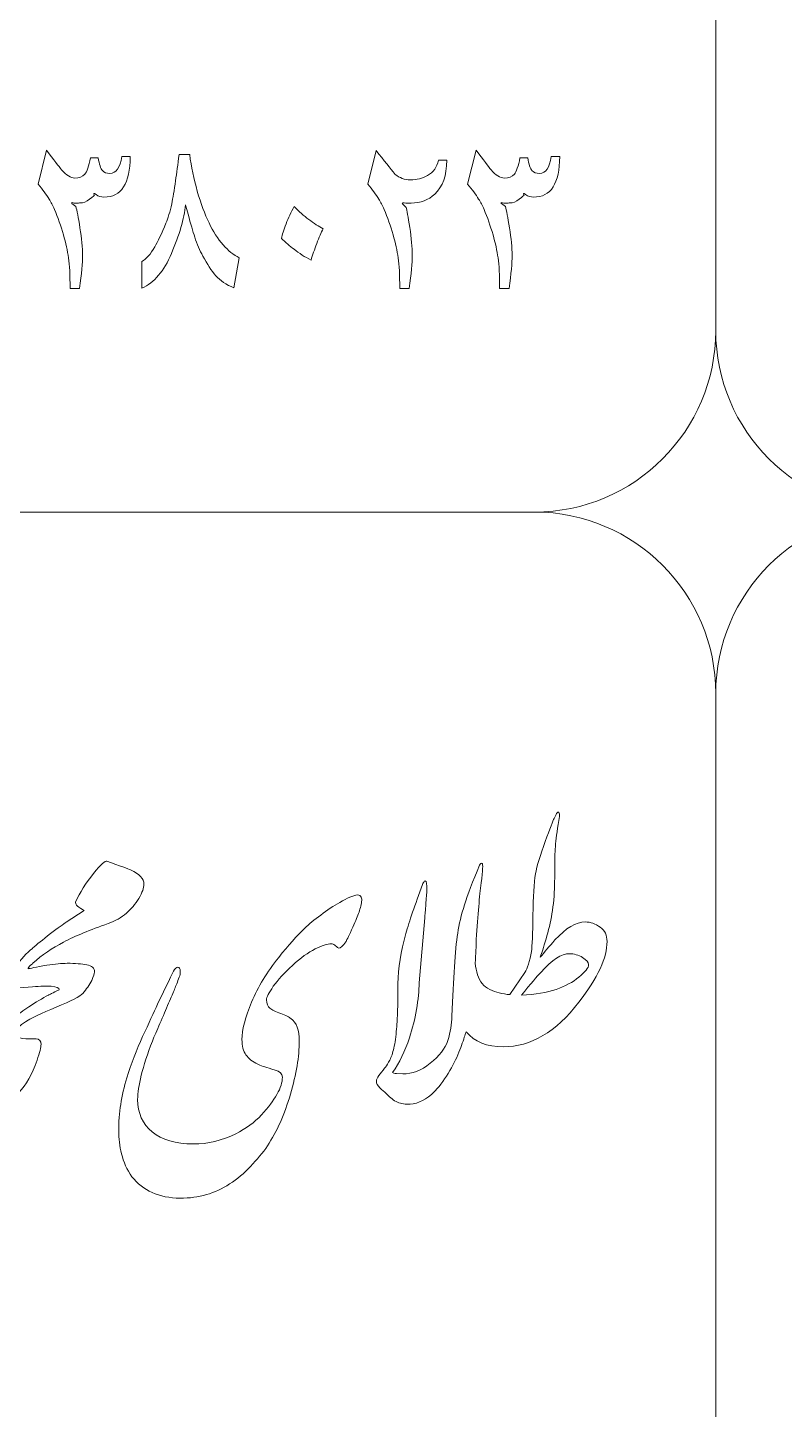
# Model space of a CAD drawing. Header units: millimetres. Extents: x 62 to 462, y 96 to 456.
# Drawn here: x 72.81 to 83.25, y 303.93 to 322.98 of the extents above; entities that cross this region are included whole.
import ezdxf

# ---------------------------------------------------------------- set-up
doc = ezdxf.new("R2010")
doc.units = ezdxf.units.MM
doc.header["$MEASUREMENT"] = 0
doc.layers.add('Layer 1', color=7, linetype='Continuous')

msp = doc.modelspace()

# ---------------------------------------------------------------- linework, layer by layer
at = {"layer": 'Layer 1', "color": 250, "lineweight": 18}
for points, knots in [([(64.8067, 336.3033), (64.8067, 336.3033), (79.8067, 336.3033), (79.8067, 336.3033), (81.1837, 336.3033), (82.3067, 335.1803), (82.3067, 333.8033), (82.3067, 333.8033), (82.3067, 318.8033), (82.3067, 318.8033), (82.3067, 317.4264), (81.1837, 316.3033), (79.8067, 316.3033), (79.8067, 316.3033), (64.8067, 316.3033), (64.8067, 316.3033), (63.4298, 316.3033), (62.3067, 317.4264), (62.3067, 318.8033), (62.3067, 318.8033), (62.3067, 333.8033), (62.3067, 333.8033), (62.3067, 335.1803), (63.4298, 336.3033), (64.8067, 336.3033)], [0, 0, 0, 0, 0.125, 0.125, 0.125, 0.25, 0.25, 0.25, 0.375, 0.375, 0.375, 0.5, 0.5, 0.5, 0.625, 0.625, 0.625, 0.75, 0.75, 0.75, 0.875, 0.875, 0.875, 1, 1, 1, 1]), ([(84.8067, 336.3033), (84.8067, 336.3033), (99.8067, 336.3033), (99.8067, 336.3033), (101.1837, 336.3033), (102.3067, 335.1803), (102.3067, 333.8033), (102.3067, 333.8033), (102.3067, 318.8033), (102.3067, 318.8033), (102.3067, 317.4264), (101.1837, 316.3033), (99.8067, 316.3033), (99.8067, 316.3033), (84.8067, 316.3033), (84.8067, 316.3033), (83.4298, 316.3033), (82.3067, 317.4264), (82.3067, 318.8033), (82.3067, 318.8033), (82.3067, 333.8033), (82.3067, 333.8033), (82.3067, 335.1803), (83.4298, 336.3033), (84.8067, 336.3033)], [0, 0, 0, 0, 0.125, 0.125, 0.125, 0.25, 0.25, 0.25, 0.375, 0.375, 0.375, 0.5, 0.5, 0.5, 0.625, 0.625, 0.625, 0.75, 0.75, 0.75, 0.875, 0.875, 0.875, 1, 1, 1, 1]), ([(64.8067, 316.3033), (64.8067, 316.3033), (79.8067, 316.3033), (79.8067, 316.3033), (81.1837, 316.3033), (82.3067, 315.1803), (82.3067, 313.8033), (82.3067, 313.8033), (82.3067, 298.8033), (82.3067, 298.8033), (82.3067, 297.4264), (81.1837, 296.3033), (79.8067, 296.3033), (79.8067, 296.3033), (64.8067, 296.3033), (64.8067, 296.3033), (63.4298, 296.3033), (62.3067, 297.4264), (62.3067, 298.8033), (62.3067, 298.8033), (62.3067, 313.8033), (62.3067, 313.8033), (62.3067, 315.1803), (63.4298, 316.3033), (64.8067, 316.3033)], [0, 0, 0, 0, 0.125, 0.125, 0.125, 0.25, 0.25, 0.25, 0.375, 0.375, 0.375, 0.5, 0.5, 0.5, 0.625, 0.625, 0.625, 0.75, 0.75, 0.75, 0.875, 0.875, 0.875, 1, 1, 1, 1]), ([(84.8067, 316.3033), (84.8067, 316.3033), (99.8067, 316.3033), (99.8067, 316.3033), (101.1837, 316.3033), (102.3067, 315.1803), (102.3067, 313.8033), (102.3067, 313.8033), (102.3067, 298.8033), (102.3067, 298.8033), (102.3067, 297.4264), (101.1837, 296.3033), (99.8067, 296.3033), (99.8067, 296.3033), (84.8067, 296.3033), (84.8067, 296.3033), (83.4298, 296.3033), (82.3067, 297.4264), (82.3067, 298.8033), (82.3067, 298.8033), (82.3067, 313.8033), (82.3067, 313.8033), (82.3067, 315.1803), (83.4298, 316.3033), (84.8067, 316.3033)], [0, 0, 0, 0, 0.125, 0.125, 0.125, 0.25, 0.25, 0.25, 0.375, 0.375, 0.375, 0.5, 0.5, 0.5, 0.625, 0.625, 0.625, 0.75, 0.75, 0.75, 0.875, 0.875, 0.875, 1, 1, 1, 1]), ([(78.9892, 310.0833), (78.9943, 310.0275), (79.0045, 309.9738), (79.0195, 309.9216), (79.0501, 309.8275), (79.1065, 309.7593), (79.1889, 309.7193), (79.2712, 309.6793), (79.3641, 309.6558), (79.4676, 309.6487), (79.4676, 309.6487), (79.6745, 309.9521), (79.6745, 309.9521), (79.7086, 310.0098), (79.7392, 310.1074), (79.7639, 310.2449), (79.7756, 310.3202), (79.7827, 310.4872), (79.7851, 310.7424), (79.7874, 310.9987), (79.798, 311.1892), (79.8192, 311.3127), (79.8427, 311.4279), (79.8874, 311.5761), (79.9532, 311.7584), (80.0202, 311.9418), (80.0614, 312.0476), (80.0755, 312.0759), (80.0908, 312.1041), (80.1026, 312.1276), (80.112, 312.1464), (80.1237, 312.1652), (80.1343, 312.1687), (80.1425, 312.1582), (80.1519, 312.1476), (80.1543, 312.1299), (80.1496, 312.1041), (80.1249, 311.95), (80.1073, 311.8254), (80.0979, 311.7278), (80.0896, 311.6302), (80.0849, 311.5373), (80.0861, 311.4491), (80.0873, 311.3609), (80.0861, 311.2468), (80.0814, 311.1069), (80.0767, 310.967), (80.0626, 310.8376), (80.0391, 310.72), (80.0167, 310.6012), (79.9885, 310.4872), (79.9532, 310.3755), (79.9191, 310.2649), (79.8956, 310.1944), (79.885, 310.1638), (79.9403, 310.2332), (80.0073, 310.312), (80.0884, 310.4025), (80.2413, 310.5683), (80.3812, 310.6506), (80.5047, 310.6506), (80.58, 310.6506), (80.6494, 310.6259), (80.7117, 310.5777), (80.7752, 310.5319), (80.8081, 310.4672), (80.8081, 310.3813), (80.8081, 310.1603), (80.6776, 309.8816), (80.4189, 309.5429), (80.1014, 309.1337), (79.7545, 308.9291), (79.3782, 308.9291), (79.1515, 308.9291), (78.9798, 308.9978), (78.8622, 309.1361), (78.8537, 309.1085), (78.8454, 309.0834), (78.8372, 309.0608), (78.8172, 308.9926), (78.7878, 308.9115), (78.749, 308.8186), (78.7114, 308.7257), (78.6585, 308.6269), (78.5915, 308.5234), (78.5233, 308.4199), (78.4551, 308.3364), (78.3857, 308.2718), (78.2787, 308.1789), (78.1646, 308.1342), (78.0447, 308.1365), (77.9835, 308.1389), (77.9271, 308.1553), (77.8765, 308.1859), (77.8283, 308.2177), (77.7836, 308.2576), (77.7425, 308.3035), (77.7048, 308.3329), (77.6825, 308.3529), (77.6731, 308.3611), (77.6413, 308.3917), (77.6249, 308.4223), (77.6249, 308.454), (77.6249, 308.4775), (77.6366, 308.5046), (77.659, 308.534), (77.6825, 308.5634), (77.7083, 308.5975), (77.7389, 308.6339), (77.7519, 308.6516), (77.7707, 308.6798), (77.793, 308.7163), (77.8165, 308.7527), (77.8365, 308.8021), (77.8542, 308.8632), (77.8706, 308.9232), (77.8859, 309.0032), (77.8965, 309.102), (77.9059, 309.2007), (77.9118, 309.2866), (77.9141, 309.3571), (77.9141, 309.3571), (77.9212, 309.5712), (77.9212, 309.5712), (77.9235, 309.6441), (77.9235, 309.7217), (77.9212, 309.8016), (77.9259, 310.0133), (77.9623, 310.2426), (78.0317, 310.4907), (78.0799, 310.6589), (78.1564, 310.8847), (78.2622, 311.1692), (78.2693, 311.1881), (78.2763, 311.1998), (78.2834, 311.2069), (78.2893, 311.2139), (78.2951, 311.2174), (78.2998, 311.2174), (78.3163, 311.2151), (78.3234, 311.1716), (78.321, 311.0869), (78.3187, 311.0458), (78.314, 310.9787), (78.3069, 310.887), (78.2998, 310.7929), (78.2951, 310.733), (78.2928, 310.7083), (78.2928, 310.7083), (78.2175, 309.8122), (78.2175, 309.8122), (78.2128, 309.704), (78.1999, 309.5817), (78.1799, 309.443), (78.1564, 309.3101), (78.1235, 309.1807), (78.0799, 309.0537), (78.02, 308.868), (77.9424, 308.708), (77.8483, 308.5751), (77.853, 308.5657), (77.8718, 308.561), (77.9036, 308.561), (77.9036, 308.561), (77.9906, 308.5575), (77.9906, 308.5575), (78.1164, 308.5528), (78.2422, 308.601), (78.3692, 308.701), (78.495, 308.8009), (78.5762, 308.9068), (78.6103, 309.0173), (78.6444, 309.129), (78.6632, 309.2407), (78.6656, 309.3536), (78.6808, 309.6135), (78.6938, 309.8393), (78.7032, 310.0309), (78.7126, 310.2226), (78.7267, 310.3778), (78.7467, 310.4978), (78.7655, 310.6166), (78.7973, 310.7471), (78.8408, 310.887), (78.8843, 311.0269), (78.9537, 311.208), (79.0477, 311.4315), (79.0618, 311.4538), (79.0736, 311.4632), (79.0854, 311.4585), (79.0971, 311.4538), (79.0924, 311.3644), (79.0701, 311.1881), (79.0477, 311.0128), (79.0254, 310.753), (79.003, 310.4084), (79.0007, 310.3188), (78.9961, 310.2108), (78.9892, 310.0833)], [0, 0, 0, 0, 0.0151515, 0.0151515, 0.0151515, 0.030303, 0.030303, 0.030303, 0.0454545, 0.0454545, 0.0454545, 0.0606061, 0.0606061, 0.0606061, 0.0757576, 0.0757576, 0.0757576, 0.0909091, 0.0909091, 0.0909091, 0.1060606, 0.1060606, 0.1060606, 0.1212121, 0.1212121, 0.1212121, 0.1363636, 0.1363636, 0.1363636, 0.1515152, 0.1515152, 0.1515152, 0.1666667, 0.1666667, 0.1666667, 0.1818182, 0.1818182, 0.1818182, 0.1969697, 0.1969697, 0.1969697, 0.2121212, 0.2121212, 0.2121212, 0.2272727, 0.2272727, 0.2272727, 0.2424242, 0.2424242, 0.2424242, 0.2575758, 0.2575758, 0.2575758, 0.2727273, 0.2727273, 0.2727273, 0.2878788, 0.2878788, 0.2878788, 0.3030303, 0.3030303, 0.3030303, 0.3181818, 0.3181818, 0.3181818, 0.3333333, 0.3333333, 0.3333333, 0.3484848, 0.3484848, 0.3484848, 0.3636364, 0.3636364, 0.3636364, 0.3787879, 0.3787879, 0.3787879, 0.3939394, 0.3939394, 0.3939394, 0.4090909, 0.4090909, 0.4090909, 0.4242424, 0.4242424, 0.4242424, 0.4393939, 0.4393939, 0.4393939, 0.4545455, 0.4545455, 0.4545455, 0.469697, 0.469697, 0.469697, 0.4848485, 0.4848485, 0.4848485, 0.5, 0.5, 0.5, 0.5151515, 0.5151515, 0.5151515, 0.530303, 0.530303, 0.530303, 0.5454545, 0.5454545, 0.5454545, 0.5606061, 0.5606061, 0.5606061, 0.5757576, 0.5757576, 0.5757576, 0.5909091, 0.5909091, 0.5909091, 0.6060606, 0.6060606, 0.6060606, 0.6212121, 0.6212121, 0.6212121, 0.6363636, 0.6363636, 0.6363636, 0.6515152, 0.6515152, 0.6515152, 0.6666667, 0.6666667, 0.6666667, 0.6818182, 0.6818182, 0.6818182, 0.6969697, 0.6969697, 0.6969697, 0.7121212, 0.7121212, 0.7121212, 0.7272727, 0.7272727, 0.7272727, 0.7424242, 0.7424242, 0.7424242, 0.7575758, 0.7575758, 0.7575758, 0.7727273, 0.7727273, 0.7727273, 0.7878788, 0.7878788, 0.7878788, 0.8030303, 0.8030303, 0.8030303, 0.8181818, 0.8181818, 0.8181818, 0.8333333, 0.8333333, 0.8333333, 0.8484848, 0.8484848, 0.8484848, 0.8636364, 0.8636364, 0.8636364, 0.8787879, 0.8787879, 0.8787879, 0.8939394, 0.8939394, 0.8939394, 0.9090909, 0.9090909, 0.9090909, 0.9242424, 0.9242424, 0.9242424, 0.9393939, 0.9393939, 0.9393939, 0.9545455, 0.9545455, 0.9545455, 0.969697, 0.969697, 0.969697, 0.9848485, 0.9848485, 0.9848485, 1, 1, 1, 1]), ([(72.8812, 310.2896), (72.9388, 310.3379), (73.0211, 310.4037), (73.1293, 310.4896), (73.2351, 310.5695), (73.3069, 310.6224), (73.3468, 310.6471), (73.3468, 310.6471), (73.5938, 310.8094), (73.5938, 310.8094), (73.5879, 310.8141), (73.5632, 310.8294), (73.5221, 310.8541), (73.4903, 310.8706), (73.4738, 310.8929), (73.4738, 310.9235), (73.5338, 311.0563), (73.6161, 311.1881), (73.722, 311.3198), (73.8254, 311.4432), (73.8854, 311.4997), (73.9042, 311.4879), (74.09, 311.4244), (74.2006, 311.3833), (74.2347, 311.368), (74.357, 311.3103), (74.4181, 311.2445), (74.4181, 311.1716), (74.4181, 311.121), (74.3946, 311.0552), (74.3487, 310.9752), (74.2982, 310.8964), (74.2405, 310.8294), (74.177, 310.7718), (74.1053, 310.7118), (74.0218, 310.6636), (73.9254, 310.6271), (73.6749, 310.5425), (73.4703, 310.4578), (73.3104, 310.3731), (73.153, 310.291), (73.0115, 310.194), (72.8872, 310.0812), (72.8872, 310.0812), (72.8823, 310.0733), (72.8823, 310.0733), (72.8565, 310.058), (72.84, 310.0427), (72.8318, 310.0286), (72.8235, 310.0145), (72.82, 310.0074), (72.82, 310.0051), (72.84, 310.0098), (72.927, 310.0251), (73.0787, 310.0533), (73.1904, 310.0709), (73.2845, 310.0803), (73.3609, 310.0803), (73.4703, 310.0803), (73.5608, 310.0733), (73.629, 310.0603), (73.7008, 310.0462), (73.7361, 310.0133), (73.7361, 309.9604), (73.7361, 309.9392), (73.7231, 309.9004), (73.6984, 309.8428), (73.6655, 309.7828), (73.6243, 309.7228), (73.5738, 309.6641), (73.5397, 309.6241), (73.4174, 309.5617), (73.2069, 309.4747), (72.9976, 309.3865), (72.8682, 309.3277), (72.82, 309.2972), (72.7718, 309.2654), (72.7353, 309.2395), (72.7095, 309.2196), (72.6956, 309.2012), (72.6804, 309.1876), (72.664, 309.179), (72.6281, 309.1378), (72.6233, 309.105), (72.6507, 309.0808), (72.6777, 309.0549), (72.7236, 309.042), (72.7883, 309.0408), (72.8529, 309.0396), (72.9, 309.0396), (72.9294, 309.0396), (72.9752, 309.0349), (72.9988, 309.0079), (72.9988, 308.9597), (72.9988, 308.9256), (72.9799, 308.8527), (72.9435, 308.7433), (72.8788, 308.5505), (72.7953, 308.4023), (72.6918, 308.2988), (72.5837, 308.1906), (72.4661, 308.1365), (72.3367, 308.1365), (72.2156, 308.1365), (72.1203, 308.1977), (72.051, 308.3188), (71.9982, 308.4152), (71.9658, 308.5273), (71.955, 308.6547), (71.9082, 308.5842), (71.845, 308.4918), (71.7652, 308.3776), (71.717, 308.3176), (71.6758, 308.2753), (71.6405, 308.2506), (71.5947, 308.2177), (71.5488, 308.1918), (71.5018, 308.173), (71.4548, 308.153), (71.403, 308.1377), (71.3466, 308.1248), (71.2901, 308.1118), (71.2349, 308.0989), (71.1796, 308.0848), (71.1796, 308.0848), (70.9515, 308.0295), (70.9515, 308.0295), (70.8597, 308.0142), (70.8033, 308.0119), (70.7833, 308.0225), (70.7833, 308.0554), (70.8209, 308.0954), (70.8974, 308.1436), (70.9656, 308.1871), (71.0361, 308.2318), (71.1067, 308.2765), (71.1784, 308.3211), (71.249, 308.3647), (71.3207, 308.4082), (71.5018, 308.5352), (71.6382, 308.6539), (71.7276, 308.7633), (71.7958, 308.8491), (71.8499, 308.9232), (71.8887, 308.9879), (71.9145, 309.0243), (71.9522, 309.0878), (72.0027, 309.1772), (72.0027, 309.1772), (72.0361, 309.2455), (72.0361, 309.2455), (72.044, 309.2642), (72.0525, 309.2821), (72.0616, 309.2995), (72.0657, 309.3079), (72.0699, 309.3159), (72.0743, 309.3238), (72.0743, 309.3238), (72.1509, 309.4806), (72.1509, 309.4806), (72.185, 309.5512), (72.2191, 309.6088), (72.2509, 309.6523), (72.2802, 309.6958), (72.3085, 309.717), (72.3332, 309.7146), (72.3567, 309.7029), (72.3637, 309.6805), (72.3543, 309.6452), (72.3285, 309.57), (72.3132, 309.5206), (72.3061, 309.4971), (72.28, 309.4103), (72.263, 309.3417), (72.2554, 309.292), (72.267, 309.084), (72.301, 308.9713), (72.3579, 308.9526), (72.3826, 308.9785), (72.419, 309.0338), (72.4649, 309.1184), (72.4919, 309.169), (72.5131, 309.2031), (72.526, 309.2219), (72.5295, 309.2262), (72.5334, 309.2299), (72.5378, 309.233), (72.5585, 309.2585), (72.5841, 309.2855), (72.613, 309.3124), (72.6848, 309.3771), (72.7565, 309.4324), (72.8306, 309.4806), (72.9247, 309.5429), (73.0152, 309.597), (73.1022, 309.6429), (73.1093, 309.6476), (73.1587, 309.6723), (73.2504, 309.7158), (73.2504, 309.7381), (73.2139, 309.7546), (73.1399, 309.764), (73.0764, 309.7664), (72.9893, 309.764), (72.8823, 309.7569), (72.8823, 309.7569), (72.5237, 309.7287), (72.5237, 309.7287), (72.5072, 309.7287), (72.5025, 309.7428), (72.5096, 309.7699), (72.5237, 309.8299), (72.5684, 309.9169), (72.646, 310.0286), (72.7214, 310.14), (72.7991, 310.225), (72.8791, 310.2849), (72.8791, 310.2849), (72.8812, 310.2896), (72.8812, 310.2896)], [0, 0, 0, 0, 0.0136986, 0.0136986, 0.0136986, 0.0273973, 0.0273973, 0.0273973, 0.0410959, 0.0410959, 0.0410959, 0.0547945, 0.0547945, 0.0547945, 0.0684932, 0.0684932, 0.0684932, 0.0821918, 0.0821918, 0.0821918, 0.0958904, 0.0958904, 0.0958904, 0.109589, 0.109589, 0.109589, 0.1232877, 0.1232877, 0.1232877, 0.1369863, 0.1369863, 0.1369863, 0.1506849, 0.1506849, 0.1506849, 0.1643836, 0.1643836, 0.1643836, 0.1780822, 0.1780822, 0.1780822, 0.1917808, 0.1917808, 0.1917808, 0.2054795, 0.2054795, 0.2054795, 0.2191781, 0.2191781, 0.2191781, 0.2328767, 0.2328767, 0.2328767, 0.2465753, 0.2465753, 0.2465753, 0.260274, 0.260274, 0.260274, 0.2739726, 0.2739726, 0.2739726, 0.2876712, 0.2876712, 0.2876712, 0.3013699, 0.3013699, 0.3013699, 0.3150685, 0.3150685, 0.3150685, 0.3287671, 0.3287671, 0.3287671, 0.3424658, 0.3424658, 0.3424658, 0.3561644, 0.3561644, 0.3561644, 0.369863, 0.369863, 0.369863, 0.3835616, 0.3835616, 0.3835616, 0.3972603, 0.3972603, 0.3972603, 0.4109589, 0.4109589, 0.4109589, 0.4246575, 0.4246575, 0.4246575, 0.4383562, 0.4383562, 0.4383562, 0.4520548, 0.4520548, 0.4520548, 0.4657534, 0.4657534, 0.4657534, 0.4794521, 0.4794521, 0.4794521, 0.4931507, 0.4931507, 0.4931507, 0.5068493, 0.5068493, 0.5068493, 0.5205479, 0.5205479, 0.5205479, 0.5342466, 0.5342466, 0.5342466, 0.5479452, 0.5479452, 0.5479452, 0.5616438, 0.5616438, 0.5616438, 0.5753425, 0.5753425, 0.5753425, 0.5890411, 0.5890411, 0.5890411, 0.6027397, 0.6027397, 0.6027397, 0.6164384, 0.6164384, 0.6164384, 0.630137, 0.630137, 0.630137, 0.6438356, 0.6438356, 0.6438356, 0.6575342, 0.6575342, 0.6575342, 0.6712329, 0.6712329, 0.6712329, 0.6849315, 0.6849315, 0.6849315, 0.6986301, 0.6986301, 0.6986301, 0.7123288, 0.7123288, 0.7123288, 0.7260274, 0.7260274, 0.7260274, 0.739726, 0.739726, 0.739726, 0.7534247, 0.7534247, 0.7534247, 0.7671233, 0.7671233, 0.7671233, 0.7808219, 0.7808219, 0.7808219, 0.7945205, 0.7945205, 0.7945205, 0.8082192, 0.8082192, 0.8082192, 0.8219178, 0.8219178, 0.8219178, 0.8356164, 0.8356164, 0.8356164, 0.8493151, 0.8493151, 0.8493151, 0.8630137, 0.8630137, 0.8630137, 0.8767123, 0.8767123, 0.8767123, 0.890411, 0.890411, 0.890411, 0.9041096, 0.9041096, 0.9041096, 0.9178082, 0.9178082, 0.9178082, 0.9315068, 0.9315068, 0.9315068, 0.9452055, 0.9452055, 0.9452055, 0.9589041, 0.9589041, 0.9589041, 0.9726027, 0.9726027, 0.9726027, 0.9863014, 0.9863014, 0.9863014, 1, 1, 1, 1]), ([(77.4214, 310.9341), (77.4132, 310.8764), (77.3979, 310.8212), (77.3791, 310.7671), (77.3591, 310.713), (77.3273, 310.6377), (77.2827, 310.5413), (77.238, 310.4449), (77.2109, 310.3896), (77.2015, 310.3755), (77.1651, 310.3179), (77.1321, 310.2896), (77.1051, 310.2896), (77.0839, 310.3038), (77.0663, 310.3167), (77.0498, 310.3296), (77.0334, 310.3426), (77.0192, 310.3484), (77.0051, 310.3484), (76.9475, 310.3484), (76.8723, 310.3249), (76.7782, 310.2779), (76.6829, 310.2308), (76.5806, 310.1556), (76.4677, 310.0521), (76.3548, 309.9486), (76.2667, 309.8522), (76.2032, 309.7628), (76.1408, 309.6735), (76.1091, 309.6111), (76.1091, 309.577), (76.1091, 309.5265), (76.1244, 309.4865), (76.1573, 309.4594), (76.1843, 309.4383), (76.2337, 309.4148), (76.3055, 309.3877), (76.376, 309.3595), (76.4242, 309.3371), (76.4466, 309.3183), (76.523, 309.2654), (76.5606, 309.1619), (76.5606, 309.0079), (76.5606, 308.795), (76.5207, 308.5505), (76.4395, 308.2765), (76.3596, 308.0013), (76.2537, 307.7638), (76.1232, 307.5615), (76.0562, 307.4674), (75.9786, 307.3733), (75.8892, 307.2793), (75.7998, 307.184), (75.7034, 307.1041), (75.5999, 307.037), (75.4023, 306.9065), (75.1742, 306.8407), (74.9179, 306.8407), (74.6262, 306.8454), (74.404, 306.9441), (74.2523, 307.137), (74.1841, 307.2358), (74.1359, 307.3404), (74.11, 307.451), (74.083, 307.5615), (74.07, 307.6662), (74.07, 307.7649), (74.07, 307.8908), (74.0794, 308.0142), (74.0971, 308.1353), (74.1159, 308.2553), (74.1441, 308.3764), (74.1829, 308.4987), (74.2429, 308.6963), (74.3146, 308.8868), (74.4005, 309.0702), (74.4851, 309.2537), (74.5533, 309.4018), (74.6062, 309.5147), (74.6062, 309.5147), (74.7685, 309.8593), (74.7685, 309.8593), (74.7873, 309.8981), (74.8062, 309.9357), (74.8273, 309.9733), (74.8473, 310.0098), (74.8661, 310.0274), (74.8826, 310.0274), (74.9049, 310.0274), (74.9179, 310.0098), (74.919, 309.9733), (74.9202, 309.9357), (74.9155, 309.9086), (74.9061, 309.8898), (74.8814, 309.824), (74.8591, 309.7675), (74.8414, 309.7228), (74.8226, 309.6782), (74.7956, 309.6135), (74.7579, 309.5288), (74.7215, 309.443), (74.6815, 309.3513), (74.6392, 309.2525), (74.5968, 309.1537), (74.5616, 309.0726), (74.5345, 309.0079), (74.3993, 308.6504), (74.3311, 308.3811), (74.3311, 308.2024), (74.3311, 308.0142), (74.3981, 307.8649), (74.5333, 307.7543), (74.6674, 307.6438), (74.8567, 307.5885), (75.1001, 307.5885), (75.3024, 307.5885), (75.4976, 307.6356), (75.6869, 307.7297), (75.8269, 307.8014), (75.9444, 307.8872), (76.0385, 307.9884), (76.1326, 308.0895), (76.2043, 308.1847), (76.2537, 308.2729), (76.3031, 308.3611), (76.3278, 308.4411), (76.3278, 308.5116), (76.3278, 308.5552), (76.2949, 308.5881), (76.229, 308.6081), (76.1632, 308.6292), (76.1161, 308.6433), (76.0867, 308.6504), (76.0585, 308.6563), (76.0256, 308.6692), (75.988, 308.688), (75.9174, 308.7221), (75.8633, 308.7656), (75.8257, 308.8174), (75.7892, 308.8691), (75.7704, 308.9397), (75.7704, 309.0291), (75.7704, 309.1643), (75.8151, 309.3371), (75.9033, 309.5453), (75.9915, 309.7546), (76.1161, 309.9604), (76.2772, 310.1626), (76.4089, 310.3273), (76.5289, 310.4625), (76.6359, 310.5648), (76.6935, 310.6177), (76.7676, 310.6789), (76.857, 310.7459), (76.9463, 310.8141), (77.0334, 310.8717), (77.1192, 310.9199), (77.2227, 310.9799), (77.3038, 311.014), (77.3638, 311.0234), (77.3885, 311.0234), (77.4061, 311.0128), (77.4155, 310.9928), (77.4238, 310.9717), (77.4261, 310.9529), (77.4214, 310.9341)], [0, 0, 0, 0, 0.0181818, 0.0181818, 0.0181818, 0.0363636, 0.0363636, 0.0363636, 0.0545455, 0.0545455, 0.0545455, 0.0727273, 0.0727273, 0.0727273, 0.0909091, 0.0909091, 0.0909091, 0.1090909, 0.1090909, 0.1090909, 0.1272727, 0.1272727, 0.1272727, 0.1454545, 0.1454545, 0.1454545, 0.1636364, 0.1636364, 0.1636364, 0.1818182, 0.1818182, 0.1818182, 0.2, 0.2, 0.2, 0.2181818, 0.2181818, 0.2181818, 0.2363636, 0.2363636, 0.2363636, 0.2545455, 0.2545455, 0.2545455, 0.2727273, 0.2727273, 0.2727273, 0.2909091, 0.2909091, 0.2909091, 0.3090909, 0.3090909, 0.3090909, 0.3272727, 0.3272727, 0.3272727, 0.3454545, 0.3454545, 0.3454545, 0.3636364, 0.3636364, 0.3636364, 0.3818182, 0.3818182, 0.3818182, 0.4, 0.4, 0.4, 0.4181818, 0.4181818, 0.4181818, 0.4363636, 0.4363636, 0.4363636, 0.4545455, 0.4545455, 0.4545455, 0.4727273, 0.4727273, 0.4727273, 0.4909091, 0.4909091, 0.4909091, 0.5090909, 0.5090909, 0.5090909, 0.5272727, 0.5272727, 0.5272727, 0.5454545, 0.5454545, 0.5454545, 0.5636364, 0.5636364, 0.5636364, 0.5818182, 0.5818182, 0.5818182, 0.6, 0.6, 0.6, 0.6181818, 0.6181818, 0.6181818, 0.6363636, 0.6363636, 0.6363636, 0.6545455, 0.6545455, 0.6545455, 0.6727273, 0.6727273, 0.6727273, 0.6909091, 0.6909091, 0.6909091, 0.7090909, 0.7090909, 0.7090909, 0.7272727, 0.7272727, 0.7272727, 0.7454545, 0.7454545, 0.7454545, 0.7636364, 0.7636364, 0.7636364, 0.7818182, 0.7818182, 0.7818182, 0.8, 0.8, 0.8, 0.8181818, 0.8181818, 0.8181818, 0.8363636, 0.8363636, 0.8363636, 0.8545455, 0.8545455, 0.8545455, 0.8727273, 0.8727273, 0.8727273, 0.8909091, 0.8909091, 0.8909091, 0.9090909, 0.9090909, 0.9090909, 0.9272727, 0.9272727, 0.9272727, 0.9454545, 0.9454545, 0.9454545, 0.9636364, 0.9636364, 0.9636364, 0.9818182, 0.9818182, 0.9818182, 1, 1, 1, 1]), ([(80.5529, 310.0638), (80.5529, 310.0932), (80.5259, 310.125), (80.4706, 310.1603), (80.4106, 310.1944), (80.3507, 310.212), (80.2907, 310.212), (80.1813, 310.2167), (80.0473, 310.1297), (79.8921, 309.9533), (79.845, 309.9051), (79.7568, 309.8004), (79.6263, 309.6393), (79.8192, 309.6487), (79.9779, 309.6758), (80.1037, 309.7193), (80.2284, 309.7628), (80.3342, 309.8204), (80.4189, 309.891), (80.5082, 309.9627), (80.5529, 310.0203), (80.5529, 310.0638)], [0, 0, 0, 0, 0.1428571, 0.1428571, 0.1428571, 0.2857143, 0.2857143, 0.2857143, 0.4285714, 0.4285714, 0.4285714, 0.5714286, 0.5714286, 0.5714286, 0.7142857, 0.7142857, 0.7142857, 0.8571429, 0.8571429, 0.8571429, 1, 1, 1, 1])]:
    msp.add_open_spline(points, degree=3, knots=knots, dxfattribs=at)
at = {"layer": 'Layer 1', "color": 250, "lineweight": 9}
for points, knots in [([(73.9486, 320.974), (74.0345, 320.974), (74.0891, 321.0516), (74.1121, 321.2063), (74.1121, 321.2063), (74.2279, 321.2063), (74.2279, 321.2063), (74.2279, 320.833), (74.1068, 320.6466), (73.8658, 320.6466), (73.8281, 320.6466), (73.7923, 320.6584), (73.7582, 320.6819), (73.7247, 320.7054), (73.717, 320.7007), (73.737, 320.6672), (73.7382, 320.673), (73.7153, 320.6572), (73.6676, 320.619), (73.6253, 320.5837), (73.5824, 320.5655), (73.5389, 320.5655), (73.533, 320.5655), (73.526, 320.5655), (73.5171, 320.5649), (73.5083, 320.5643), (73.4983, 320.5637), (73.4872, 320.5637), (73.4666, 320.5637), (73.446, 320.5661), (73.426, 320.5702), (73.406, 320.5743), (73.4231, 320.5566), (73.4783, 320.5173), (73.4936, 320.4649), (73.5124, 320.3668), (73.536, 320.2227), (73.5595, 320.0793), (73.5712, 319.9511), (73.5712, 319.8388), (73.5712, 319.7436), (73.5577, 319.5925), (73.5301, 319.3862), (73.5301, 319.3862), (73.399, 319.3862), (73.399, 319.3862), (73.399, 319.5696), (73.3919, 319.7107), (73.3778, 319.8089), (73.3631, 319.907), (73.3402, 320.0123), (73.3079, 320.1246), (73.2726, 320.2486), (73.2308, 320.3668), (73.1838, 320.4779), (73.1609, 320.5296), (73.1362, 320.5766), (73.1097, 320.619), (73.0721, 320.6825), (73.0216, 320.7506), (72.9581, 320.8241), (72.9581, 320.8241), (73.0756, 321.2927), (73.0756, 321.2927), (73.1756, 321.1592), (73.2444, 321.0699), (73.282, 321.024), (73.3478, 320.9482), (73.4078, 320.91), (73.4631, 320.91), (73.526, 320.91), (73.5724, 320.9282), (73.6024, 320.9635), (73.6312, 320.9981), (73.6571, 321.0734), (73.68, 321.1892), (73.68, 321.1892), (73.787, 321.1892), (73.787, 321.1892), (73.8028, 321.0975), (73.8222, 321.0387), (73.8452, 321.0128), (73.8681, 320.987), (73.9028, 320.974), (73.9486, 320.974)], [0, 0, 0, 0, 0.0357143, 0.0357143, 0.0357143, 0.0714286, 0.0714286, 0.0714286, 0.1071429, 0.1071429, 0.1071429, 0.1428571, 0.1428571, 0.1428571, 0.1785714, 0.1785714, 0.1785714, 0.2142857, 0.2142857, 0.2142857, 0.25, 0.25, 0.25, 0.2857143, 0.2857143, 0.2857143, 0.3214286, 0.3214286, 0.3214286, 0.3571429, 0.3571429, 0.3571429, 0.3928571, 0.3928571, 0.3928571, 0.4285714, 0.4285714, 0.4285714, 0.4642857, 0.4642857, 0.4642857, 0.5, 0.5, 0.5, 0.5357143, 0.5357143, 0.5357143, 0.5714286, 0.5714286, 0.5714286, 0.6071429, 0.6071429, 0.6071429, 0.6428571, 0.6428571, 0.6428571, 0.6785714, 0.6785714, 0.6785714, 0.7142857, 0.7142857, 0.7142857, 0.75, 0.75, 0.75, 0.7857143, 0.7857143, 0.7857143, 0.8214286, 0.8214286, 0.8214286, 0.8571429, 0.8571429, 0.8571429, 0.8928571, 0.8928571, 0.8928571, 0.9285714, 0.9285714, 0.9285714, 0.9642857, 0.9642857, 0.9642857, 1, 1, 1, 1]), ([(78.0951, 320.8859), (78.1815, 320.8859), (78.2597, 320.9059), (78.3308, 320.9447), (78.4125, 320.9893), (78.4625, 321.0593), (78.4807, 321.1545), (78.4807, 321.1545), (78.5948, 321.1545), (78.5948, 321.1545), (78.5948, 320.9435), (78.5401, 320.7877), (78.4308, 320.6877), (78.3414, 320.6054), (78.2327, 320.5637), (78.1057, 320.5637), (78.1057, 320.5637), (78.0798, 320.5637), (78.0798, 320.5637), (78.0428, 320.5637), (78.0128, 320.5649), (77.9893, 320.5672), (77.9658, 320.5696), (77.981, 320.549), (78.0351, 320.5055), (78.0463, 320.4655), (78.0633, 320.3726), (78.0857, 320.2274), (78.108, 320.0822), (78.1192, 319.9523), (78.1192, 319.8388), (78.1192, 319.7436), (78.1057, 319.5925), (78.078, 319.3862), (78.078, 319.3862), (77.9469, 319.3862), (77.9469, 319.3862), (77.9469, 319.5696), (77.9399, 319.7107), (77.9258, 319.8089), (77.9111, 319.907), (77.8882, 320.0123), (77.8558, 320.1246), (77.82, 320.2486), (77.7788, 320.3668), (77.7318, 320.4779), (77.7088, 320.5296), (77.6842, 320.5766), (77.6577, 320.619), (77.6201, 320.6825), (77.5695, 320.7506), (77.506, 320.8241), (77.506, 320.8241), (77.6213, 321.2874), (77.6213, 321.2874), (77.7294, 321.1539), (77.817, 321.0452), (77.8852, 320.9599), (77.9446, 320.9106), (78.0145, 320.8859), (78.0951, 320.8859)], [0, 0, 0, 0, 0.05, 0.05, 0.05, 0.1, 0.1, 0.1, 0.15, 0.15, 0.15, 0.2, 0.2, 0.2, 0.25, 0.25, 0.25, 0.3, 0.3, 0.3, 0.35, 0.35, 0.35, 0.4, 0.4, 0.4, 0.45, 0.45, 0.45, 0.5, 0.5, 0.5, 0.55, 0.55, 0.55, 0.6, 0.6, 0.6, 0.65, 0.65, 0.65, 0.7, 0.7, 0.7, 0.75, 0.75, 0.75, 0.8, 0.8, 0.8, 0.85, 0.85, 0.85, 0.9, 0.9, 0.9, 0.95, 0.95, 0.95, 1, 1, 1, 1]), ([(79.8746, 320.974), (79.9605, 320.974), (80.0151, 321.0516), (80.0381, 321.2063), (80.0381, 321.2063), (80.1539, 321.2063), (80.1539, 321.2063), (80.1539, 320.833), (80.0328, 320.6466), (79.7918, 320.6466), (79.7541, 320.6466), (79.7183, 320.6584), (79.6842, 320.6819), (79.6507, 320.7054), (79.643, 320.7007), (79.663, 320.6672), (79.6642, 320.673), (79.6413, 320.6572), (79.5936, 320.619), (79.5513, 320.5837), (79.5084, 320.5655), (79.4649, 320.5655), (79.459, 320.5655), (79.452, 320.5655), (79.4431, 320.5649), (79.4343, 320.5643), (79.4243, 320.5637), (79.4132, 320.5637), (79.3926, 320.5637), (79.372, 320.5661), (79.352, 320.5702), (79.332, 320.5743), (79.3491, 320.5566), (79.4043, 320.5173), (79.4196, 320.4649), (79.4384, 320.3668), (79.462, 320.2227), (79.4855, 320.0793), (79.4972, 319.9511), (79.4972, 319.8388), (79.4972, 319.7436), (79.4837, 319.5925), (79.4561, 319.3862), (79.4561, 319.3862), (79.325, 319.3862), (79.325, 319.3862), (79.325, 319.5696), (79.3179, 319.7107), (79.3038, 319.8089), (79.2891, 319.907), (79.2662, 320.0123), (79.2339, 320.1246), (79.1986, 320.2486), (79.1568, 320.3668), (79.1098, 320.4779), (79.0869, 320.5296), (79.0622, 320.5766), (79.0357, 320.619), (78.9981, 320.6825), (78.9476, 320.7506), (78.8841, 320.8241), (78.8841, 320.8241), (79.0016, 321.2927), (79.0016, 321.2927), (79.1016, 321.1592), (79.1704, 321.0699), (79.208, 321.024), (79.2738, 320.9482), (79.3338, 320.91), (79.3891, 320.91), (79.452, 320.91), (79.4984, 320.9282), (79.5284, 320.9635), (79.5572, 320.9981), (79.5831, 321.0734), (79.606, 321.1892), (79.606, 321.1892), (79.713, 321.1892), (79.713, 321.1892), (79.7288, 321.0975), (79.7482, 321.0387), (79.7712, 321.0128), (79.7941, 320.987), (79.8288, 320.974), (79.8746, 320.974)], [0, 0, 0, 0, 0.0357143, 0.0357143, 0.0357143, 0.0714286, 0.0714286, 0.0714286, 0.1071429, 0.1071429, 0.1071429, 0.1428571, 0.1428571, 0.1428571, 0.1785714, 0.1785714, 0.1785714, 0.2142857, 0.2142857, 0.2142857, 0.25, 0.25, 0.25, 0.2857143, 0.2857143, 0.2857143, 0.3214286, 0.3214286, 0.3214286, 0.3571429, 0.3571429, 0.3571429, 0.3928571, 0.3928571, 0.3928571, 0.4285714, 0.4285714, 0.4285714, 0.4642857, 0.4642857, 0.4642857, 0.5, 0.5, 0.5, 0.5357143, 0.5357143, 0.5357143, 0.5714286, 0.5714286, 0.5714286, 0.6071429, 0.6071429, 0.6071429, 0.6428571, 0.6428571, 0.6428571, 0.6785714, 0.6785714, 0.6785714, 0.7142857, 0.7142857, 0.7142857, 0.75, 0.75, 0.75, 0.7857143, 0.7857143, 0.7857143, 0.8214286, 0.8214286, 0.8214286, 0.8571429, 0.8571429, 0.8571429, 0.8928571, 0.8928571, 0.8928571, 0.9285714, 0.9285714, 0.9285714, 0.9642857, 0.9642857, 0.9642857, 1, 1, 1, 1]), ([(74.3914, 319.7595), (74.4525, 319.7942), (74.5107, 319.8606), (74.5671, 319.9594), (74.6106, 320.034), (74.6624, 320.1434), (74.7223, 320.2868), (74.7511, 320.3544), (74.7776, 320.4438), (74.8017, 320.5555), (74.8176, 320.6348), (74.8352, 320.7401), (74.8546, 320.8723), (74.8699, 320.9758), (74.8858, 321.0957), (74.9028, 321.2321), (74.9028, 321.2321), (75.0492, 321.2321), (75.0492, 321.2321), (75.0704, 321.0669), (75.105, 320.8988), (75.1544, 320.7283), (75.2038, 320.5578), (75.2579, 320.412), (75.3167, 320.2903), (75.3714, 320.1739), (75.4372, 320.0728), (75.513, 319.987), (75.5806, 319.9076), (75.6541, 319.8494), (75.7335, 319.8112), (75.7335, 319.8112), (75.6577, 319.3962), (75.6577, 319.3962), (75.553, 319.4373), (75.4707, 319.4932), (75.4102, 319.5631), (75.3502, 319.6331), (75.2902, 319.7236), (75.2303, 319.8336), (75.1891, 319.9106), (75.1515, 319.9982), (75.1186, 320.0957), (75.0933, 320.1716), (75.0627, 320.2768), (75.0269, 320.4126), (74.9998, 320.5137), (74.9881, 320.5561), (74.9928, 320.5396), (74.9722, 320.3491), (74.9069, 320.1257), (74.7982, 319.87), (74.6947, 319.6278), (74.5595, 319.4673), (74.3914, 319.3891), (74.3914, 319.3891), (74.3914, 319.7595), (74.3914, 319.7595)], [0, 0, 0, 0, 0.0526316, 0.0526316, 0.0526316, 0.1052632, 0.1052632, 0.1052632, 0.1578947, 0.1578947, 0.1578947, 0.2105263, 0.2105263, 0.2105263, 0.2631579, 0.2631579, 0.2631579, 0.3157895, 0.3157895, 0.3157895, 0.3684211, 0.3684211, 0.3684211, 0.4210526, 0.4210526, 0.4210526, 0.4736842, 0.4736842, 0.4736842, 0.5263158, 0.5263158, 0.5263158, 0.5789474, 0.5789474, 0.5789474, 0.6315789, 0.6315789, 0.6315789, 0.6842105, 0.6842105, 0.6842105, 0.7368421, 0.7368421, 0.7368421, 0.7894737, 0.7894737, 0.7894737, 0.8421053, 0.8421053, 0.8421053, 0.8947368, 0.8947368, 0.8947368, 0.9473684, 0.9473684, 0.9473684, 1, 1, 1, 1]), ([(76.7241, 319.7771), (76.6377, 319.8218), (76.5595, 319.8718), (76.4895, 319.927), (76.4313, 319.9717), (76.3726, 320.0223), (76.3138, 320.0781), (76.3255, 320.1275), (76.3467, 320.1939), (76.3784, 320.2774), (76.4102, 320.3603), (76.4478, 320.4408), (76.4913, 320.5173), (76.5566, 320.4497), (76.6242, 320.3897), (76.6935, 320.3374), (76.7635, 320.285), (76.8288, 320.2427), (76.8911, 320.2092), (76.8634, 320.1598), (76.834, 320.0928), (76.8023, 320.0076), (76.7706, 319.9229), (76.7447, 319.8459), (76.7241, 319.7771)], [0, 0, 0, 0, 0.125, 0.125, 0.125, 0.25, 0.25, 0.25, 0.375, 0.375, 0.375, 0.5, 0.5, 0.5, 0.625, 0.625, 0.625, 0.75, 0.75, 0.75, 0.875, 0.875, 0.875, 1, 1, 1, 1])]:
    msp.add_open_spline(points, degree=3, knots=knots, dxfattribs=at)

doc.saveas('drawing.dxf')
